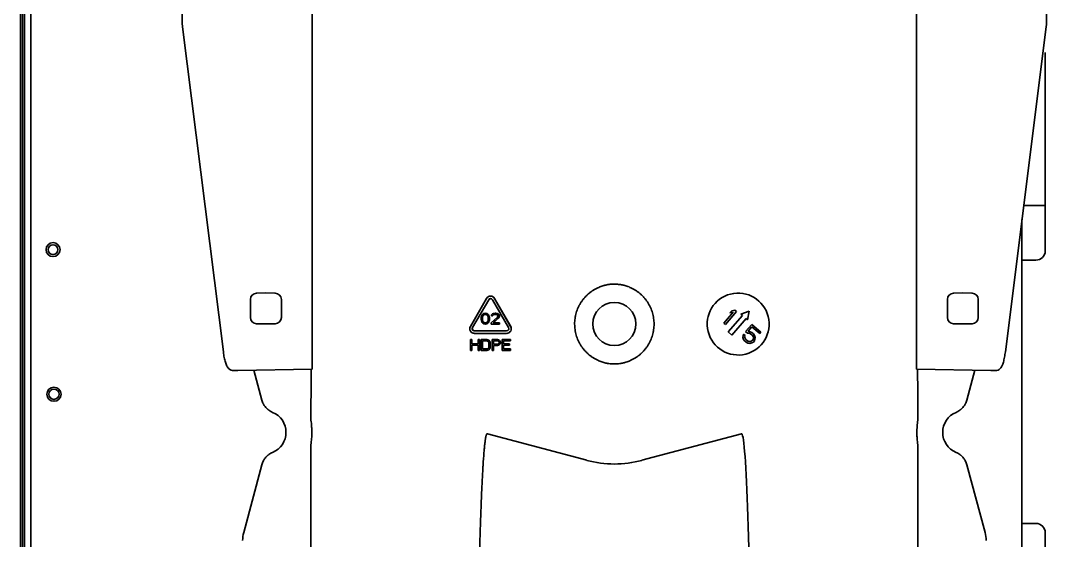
# Model space of a CAD drawing. Extents: x 6327 to 10269, y -393 to 3371.
# Drawn here: x 8426.8 to 8758, y 2805.8 to 2973.7 of the extents above; entities that cross this region are included whole.
import ezdxf

# ---------------------------------------------------------------- set-up
doc = ezdxf.new("R2010")
doc.units = 0
doc.header["$LTSCALE"] = 5
doc.layers.add('1', color=7, linetype='CONTINUOUS', true_color=0xffffff)

msp = doc.modelspace()

# ---------------------------------------------------------------- linework, layer by layer
at = {"layer": '1', "color": 7, "linetype": 'Continuous', "lineweight": 35}
for p, q in [((8426.77, 3233.93), (8426.77, 2584.53)), ((8428.07, 2599.33), (8428.07, 3234.73)), ((8427.46, 2587.53), (8427.46, 3230.93)), ((8430.07, 3188.71), (8430.07, 2694.74)), ((8520.97, 2896.44), (8520.97, 3162.06)), ((8715.97, 3156.06), (8715.97, 2896.44)), ((8478.97, 2972.85), (8478.97, 2981.17)), ((8757.97, 2981.17), (8757.97, 2972.85)), ((8479.04, 2971.69), (8492.25, 2866.72)), ((8744.7, 2866.72), (8757.9, 2971.69)), ((8757.57, 2963.33), (8757.57, 2899.33)), ((8757.57, 2914), (8750.65, 2914)), ((8750.07, 2734.33), (8750.07, 2909.45)), ((8520.97, 2893.51), (8520.97, 2896.44)), ((8715.97, 2893.51), (8715.97, 2896.44)), ((8754.57, 2896.33), (8750.07, 2896.33)), ((8520.97, 2891.25), (8520.97, 2893.51)), ((8715.97, 2893.51), (8715.97, 2891.25)), ((8520.97, 2888.32), (8520.97, 2891.25)), ((8520.97, 2873.24), (8520.97, 2888.32)), ((8715.97, 2888.32), (8715.97, 2891.25)), ((8715.97, 2888.32), (8715.97, 2873.24)), ((8502.94, 2885.67), (8505.97, 2885.73)), ((8505.97, 2885.73), (8509.01, 2885.67)), ((8656.01, 2885.4), (8656.01, 2885.4)), ((8727.94, 2885.67), (8730.97, 2885.73)), ((8730.97, 2885.73), (8734.01, 2885.67)), ((8500.97, 2877.78), (8500.97, 2883.67)), ((8510.97, 2883.67), (8510.97, 2877.78)), ((8577.21, 2883.95), (8572.02, 2874.95)), ((8577.91, 2883.55), (8572.71, 2874.55)), ((8572.71, 2874.55), (8577.9, 2883.55)), ((8577.91, 2883.55), (8577.9, 2883.55)), ((8578.88, 2884.65), (8578.87, 2884.66)), ((8579.12, 2883.55), (8584.31, 2874.55)), ((8579.81, 2883.95), (8579.81, 2883.95)), ((8585, 2874.95), (8579.81, 2883.95)), ((8579.81, 2883.95), (8585.01, 2874.95)), ((8725.97, 2883.67), (8725.97, 2877.78)), ((8735.97, 2883.67), (8735.97, 2877.78)), ((8575.58, 2878.16), (8575.51, 2877.78)), ((8575.66, 2878.38), (8575.58, 2878.16)), ((8575.8, 2878.68), (8575.66, 2878.38)), ((8576.02, 2878.9), (8575.8, 2878.68)), ((8575.87, 2877.71), (8575.95, 2878.16)), ((8575.95, 2878.16), (8575.88, 2877.71)), ((8576.24, 2878.6), (8575.95, 2878.16)), ((8575.95, 2878.16), (8576.24, 2878.6)), ((8575.95, 2878.16), (8575.95, 2878.16)), ((8576.38, 2879.13), (8576.02, 2878.9)), ((8576.46, 2878.75), (8576.24, 2878.6)), ((8576.24, 2878.6), (8576.46, 2878.75)), ((8576.24, 2878.6), (8576.24, 2878.6)), ((8576.82, 2879.2), (8576.38, 2879.13)), ((8576.83, 2878.83), (8576.46, 2878.75)), ((8576.46, 2878.75), (8576.82, 2878.83)), ((8576.46, 2878.75), (8576.46, 2878.75)), ((8577.26, 2879.13), (8576.82, 2879.2)), ((8576.83, 2878.83), (8576.82, 2878.83)), ((8576.82, 2878.83), (8577.19, 2878.75)), ((8577.19, 2878.75), (8576.83, 2878.83)), ((8577.19, 2878.75), (8577.41, 2878.6)), ((8577.26, 2879.12), (8577.26, 2879.13)), ((8577.62, 2878.9), (8577.26, 2879.13)), ((8577.26, 2879.12), (8577.63, 2878.9)), ((8577.41, 2878.6), (8577.7, 2878.16)), ((8577.63, 2878.9), (8577.62, 2878.9)), ((8577.84, 2878.68), (8577.62, 2878.9)), ((8577.63, 2878.9), (8577.85, 2878.68)), ((8577.7, 2878.16), (8577.77, 2877.71)), ((8577.85, 2878.68), (8577.84, 2878.68)), ((8577.99, 2878.38), (8577.84, 2878.68)), ((8577.85, 2878.68), (8577.99, 2878.38)), ((8577.99, 2878.38), (8578.07, 2878.16)), ((8577.99, 2878.38), (8577.99, 2878.38)), ((8578.06, 2878.16), (8577.99, 2878.38)), ((8578.07, 2878.16), (8578.06, 2878.16)), ((8578.13, 2877.79), (8578.06, 2878.16)), ((8578.07, 2878.16), (8578.14, 2877.78)), ((8578.86, 2878.68), (8578.79, 2878.38)), ((8578.8, 2878.38), (8578.79, 2878.38)), ((8578.79, 2878.38), (8579.16, 2878.38)), ((8579.16, 2878.38), (8578.8, 2878.38)), ((8579.16, 2878.98), (8578.86, 2878.68)), ((8579.45, 2879.13), (8579.16, 2878.98)), ((8579.31, 2878.6), (8579.16, 2878.38)), ((8579.16, 2878.38), (8579.3, 2878.6)), ((8579.16, 2878.38), (8579.16, 2878.38)), ((8579.3, 2878.6), (8579.52, 2878.75)), ((8579.31, 2878.6), (8579.3, 2878.6)), ((8579.53, 2878.75), (8579.31, 2878.6)), ((8579.96, 2879.2), (8579.45, 2879.13)), ((8579.52, 2878.75), (8579.88, 2878.83)), ((8579.53, 2878.75), (8579.52, 2878.75)), ((8579.89, 2878.83), (8579.53, 2878.75)), ((8579.89, 2878.83), (8579.88, 2878.83)), ((8579.88, 2878.83), (8580.18, 2878.83)), ((8580.18, 2878.83), (8579.89, 2878.83)), ((8580.25, 2879.2), (8579.96, 2879.2)), ((8580.54, 2878.75), (8580.18, 2878.83)), ((8580.18, 2878.83), (8580.18, 2878.83)), ((8580.18, 2878.83), (8580.54, 2878.75)), ((8580.69, 2879.13), (8580.25, 2879.2)), ((8580.54, 2878.75), (8580.76, 2878.61)), ((8580.69, 2879.13), (8580.98, 2878.98)), ((8580.69, 2879.13), (8580.69, 2879.13)), ((8580.98, 2878.98), (8580.69, 2879.13)), ((8580.76, 2878.61), (8580.9, 2878.38)), ((8580.9, 2878.23), (8580.76, 2877.93)), ((8580.9, 2878.38), (8580.9, 2878.23)), ((8580.98, 2878.98), (8581.27, 2878.68)), ((8580.98, 2878.98), (8580.98, 2878.98)), ((8581.27, 2878.68), (8580.98, 2878.98)), ((8581.27, 2878.68), (8581.35, 2878.38)), ((8581.27, 2878.68), (8581.27, 2878.68)), ((8581.34, 2878.38), (8581.27, 2878.68)), ((8581.35, 2878.23), (8581.27, 2877.93)), ((8581.27, 2877.93), (8581.34, 2878.23)), ((8581.35, 2878.38), (8581.34, 2878.38)), ((8581.34, 2878.23), (8581.34, 2878.38)), ((8581.35, 2878.23), (8581.34, 2878.23)), ((8581.35, 2878.38), (8581.35, 2878.23)), ((8653.83, 2876.01), (8656.8, 2879.49)), ((8656.8, 2879.49), (8653.84, 2876.02)), ((8654.36, 2875.57), (8657.93, 2879.75)), ((8659.8, 2878.49), (8655.25, 2873.16)), ((8655.25, 2873.16), (8659.79, 2878.49)), ((8655.74, 2879.31), (8656.35, 2880.02)), ((8656.35, 2880.02), (8655.74, 2879.31)), ((8656.8, 2879.49), (8655.74, 2879.31)), ((8655.74, 2879.31), (8655.74, 2879.31)), ((8657.41, 2880.2), (8656.35, 2880.02)), ((8656.35, 2880.02), (8656.35, 2880.02)), ((8656.8, 2879.49), (8656.8, 2879.49)), ((8656.8, 2879.49), (8656.8, 2879.49)), ((8657.93, 2879.75), (8657.41, 2880.2)), ((8659.29, 2878.92), (8662.01, 2879.88)), ((8659.29, 2878.92), (8659.29, 2878.92)), ((8659.79, 2878.49), (8659.29, 2878.92)), ((8659.29, 2878.92), (8659.8, 2878.49)), ((8659.79, 2878.49), (8659.8, 2878.49)), ((8661.48, 2877.05), (8662.01, 2879.89)), ((8662.01, 2879.88), (8662.01, 2879.89)), ((8662.01, 2879.88), (8662.01, 2879.89)), ((8505.97, 2875.73), (8502.94, 2875.78)), ((8509.01, 2875.78), (8505.97, 2875.73)), ((8575.51, 2877.78), (8575.51, 2877.12)), ((8575.51, 2877.12), (8575.58, 2876.74)), ((8575.58, 2876.74), (8575.66, 2876.52)), ((8575.66, 2876.52), (8575.8, 2876.22)), ((8575.8, 2876.22), (8576.02, 2876)), ((8575.87, 2877.71), (8575.88, 2877.71)), ((8575.87, 2877.19), (8575.87, 2877.71)), ((8575.88, 2877.19), (8575.87, 2877.19)), ((8575.95, 2876.74), (8575.87, 2877.19)), ((8575.88, 2877.71), (8575.88, 2877.19)), ((8575.88, 2877.19), (8575.95, 2876.74)), ((8575.95, 2876.74), (8576.24, 2876.29)), ((8575.95, 2876.74), (8575.95, 2876.74)), ((8576.24, 2876.3), (8575.95, 2876.74)), ((8576.02, 2876), (8576.38, 2875.77)), ((8576.24, 2876.29), (8576.24, 2876.3)), ((8576.46, 2876.15), (8576.24, 2876.3)), ((8576.24, 2876.29), (8576.46, 2876.15)), ((8576.39, 2875.77), (8576.38, 2875.77)), ((8576.38, 2875.77), (8576.82, 2875.7)), ((8576.83, 2875.7), (8576.39, 2875.77)), ((8576.82, 2876.07), (8576.46, 2876.15)), ((8577.19, 2876.15), (8576.82, 2876.07)), ((8576.82, 2875.7), (8577.26, 2875.77)), ((8576.83, 2875.7), (8576.82, 2875.7)), ((8577.26, 2875.77), (8576.83, 2875.7)), ((8577.41, 2876.3), (8577.19, 2876.15)), ((8577.63, 2876), (8577.26, 2875.77)), ((8577.26, 2875.77), (8577.62, 2876)), ((8577.26, 2875.77), (8577.26, 2875.77)), ((8577.7, 2876.74), (8577.41, 2876.3)), ((8577.62, 2876), (8577.84, 2876.22)), ((8577.63, 2876), (8577.62, 2876)), ((8577.85, 2876.22), (8577.63, 2876)), ((8577.77, 2877.19), (8577.7, 2876.74)), ((8577.77, 2877.71), (8577.77, 2877.19)), ((8577.84, 2876.22), (8577.99, 2876.52)), ((8577.85, 2876.22), (8577.84, 2876.22)), ((8577.99, 2876.52), (8577.85, 2876.22)), ((8578.07, 2876.74), (8577.99, 2876.52)), ((8577.99, 2876.52), (8578.06, 2876.74)), ((8577.99, 2876.52), (8577.99, 2876.52)), ((8578.06, 2876.74), (8578.13, 2877.12)), ((8578.07, 2876.74), (8578.06, 2876.74)), ((8578.14, 2877.11), (8578.07, 2876.74)), ((8578.14, 2877.78), (8578.13, 2877.79)), ((8578.13, 2877.12), (8578.13, 2877.79)), ((8578.14, 2877.11), (8578.13, 2877.12)), ((8578.14, 2877.78), (8578.14, 2877.11)), ((8580.76, 2877.93), (8578.72, 2876.07)), ((8578.72, 2876.07), (8578.72, 2875.7)), ((8581.35, 2875.7), (8578.72, 2875.7)), ((8578.72, 2875.7), (8578.72, 2875.7)), ((8578.72, 2875.7), (8581.34, 2875.7)), ((8579.3, 2876.07), (8581.12, 2877.71)), ((8581.34, 2876.07), (8579.3, 2876.07)), ((8581.13, 2877.71), (8579.31, 2876.07)), ((8581.12, 2877.71), (8581.27, 2877.93)), ((8581.13, 2877.71), (8581.12, 2877.71)), ((8581.27, 2877.93), (8581.13, 2877.71)), ((8581.27, 2877.93), (8581.27, 2877.93)), ((8581.35, 2876.07), (8581.34, 2876.07)), ((8581.34, 2875.7), (8581.34, 2876.07)), ((8581.35, 2875.7), (8581.34, 2875.7)), ((8581.35, 2876.07), (8581.35, 2875.7)), ((8585.01, 2874.95), (8585, 2874.95)), ((8653.83, 2876.01), (8653.84, 2876.02)), ((8654.36, 2875.57), (8653.83, 2876.01)), ((8653.84, 2876.02), (8654.36, 2875.57)), ((8654.36, 2875.57), (8654.36, 2875.57)), ((8656.43, 2872.16), (8660.98, 2877.48)), ((8660.83, 2873.27), (8662.81, 2875.59)), ((8662.81, 2875.59), (8660.83, 2873.27)), ((8661.48, 2877.05), (8660.97, 2877.48)), ((8660.98, 2877.48), (8661.48, 2877.05)), ((8661.48, 2877.05), (8661.48, 2877.05)), ((8662.81, 2875.59), (8662.81, 2875.59)), ((8665.77, 2873.06), (8662.81, 2875.59)), ((8730.97, 2875.73), (8727.94, 2875.78)), ((8734.01, 2875.78), (8730.97, 2875.73)), ((8520.97, 2870.29), (8520.97, 2873.24)), ((8572.71, 2874.55), (8572.71, 2874.55)), ((8572.95, 2872.75), (8572.96, 2872.74)), ((8583.7, 2873.5), (8573.31, 2873.5)), ((8573.32, 2872.7), (8573.31, 2872.7)), ((8573.31, 2872.7), (8583.7, 2872.7)), ((8583.71, 2872.7), (8573.32, 2872.7)), ((8583.71, 2872.7), (8583.7, 2872.7)), ((8656.43, 2872.16), (8655.25, 2873.16)), ((8655.25, 2873.16), (8656.43, 2872.16)), ((8655.25, 2873.16), (8655.25, 2873.16)), ((8656.43, 2872.16), (8656.43, 2872.16)), ((8659.98, 2871.39), (8660.02, 2871.97)), ((8660.02, 2871.97), (8659.98, 2871.39)), ((8660.02, 2871.97), (8660.15, 2872.47)), ((8660.15, 2872.47), (8660.02, 2871.97)), ((8660.02, 2871.97), (8660.02, 2871.97)), ((8660.15, 2872.47), (8660.15, 2872.47)), ((8660.67, 2872.03), (8660.15, 2872.47)), ((8660.54, 2871.52), (8660.67, 2872.03)), ((8660.65, 2871.12), (8660.54, 2871.52)), ((8660.83, 2873.27), (8660.83, 2873.27)), ((8661.44, 2872.75), (8660.83, 2873.27)), ((8660.83, 2873.27), (8661.44, 2872.75)), ((8661.44, 2872.75), (8661.44, 2872.75)), ((8662.02, 2872.72), (8661.44, 2872.75)), ((8661.44, 2872.75), (8662.02, 2872.72)), ((8661.65, 2873.35), (8662.87, 2874.77)), ((8662.31, 2873.24), (8661.65, 2873.35)), ((8662.02, 2872.72), (8662.02, 2872.72)), ((8662.44, 2872.51), (8662.02, 2872.72)), ((8662.02, 2872.72), (8662.45, 2872.51)), ((8662.83, 2872.96), (8662.31, 2873.24)), ((8662.44, 2872.51), (8662.45, 2872.51)), ((8662.97, 2872.07), (8662.44, 2872.51)), ((8662.45, 2872.51), (8662.97, 2872.07)), ((8663.35, 2872.51), (8662.83, 2872.96)), ((8665.39, 2872.61), (8662.86, 2874.77)), ((8662.87, 2874.77), (8665.39, 2872.61)), ((8662.97, 2872.07), (8662.97, 2872.07)), ((8663.24, 2871.68), (8662.97, 2872.07)), ((8662.97, 2872.07), (8663.24, 2871.68)), ((8663.24, 2871.68), (8663.24, 2871.68)), ((8663.35, 2871.28), (8663.24, 2871.68)), ((8663.24, 2871.68), (8663.35, 2871.28)), ((8663.71, 2872.05), (8663.35, 2872.51)), ((8663.92, 2871.41), (8663.71, 2872.05)), ((8665.39, 2872.61), (8665.77, 2873.06)), ((8665.39, 2872.61), (8665.39, 2872.61)), ((8715.97, 2870.29), (8715.97, 2873.24)), ((8520.97, 2868.52), (8520.97, 2870.29)), ((8520.97, 2865.56), (8520.97, 2868.52)), ((8572.45, 2870.7), (8572.01, 2870.7)), ((8572.01, 2870.7), (8572.01, 2867.2)), ((8572.45, 2870.7), (8572.45, 2870.7)), ((8572.45, 2869.29), (8572.45, 2870.7)), ((8572.45, 2870.7), (8572.45, 2869.29)), ((8574.49, 2869.29), (8572.45, 2869.29)), ((8572.45, 2868.84), (8572.45, 2868.84)), ((8572.45, 2868.84), (8574.49, 2868.84)), ((8572.45, 2867.2), (8572.45, 2868.84)), ((8574.49, 2868.84), (8572.45, 2868.84)), ((8572.45, 2868.84), (8572.45, 2867.2)), ((8574.93, 2870.7), (8574.49, 2870.7)), ((8574.49, 2870.7), (8574.49, 2869.29)), ((8574.49, 2868.84), (8574.49, 2867.2)), ((8574.93, 2870.7), (8574.93, 2870.7)), ((8574.93, 2867.2), (8574.93, 2870.7)), ((8574.93, 2870.7), (8574.93, 2867.2)), ((8575.51, 2870.7), (8575.51, 2867.2)), ((8577.26, 2870.7), (8575.51, 2870.7)), ((8575.95, 2870.25), (8575.95, 2867.65)), ((8577.26, 2870.25), (8575.95, 2870.25)), ((8575.95, 2870.25), (8575.95, 2870.25)), ((8575.95, 2867.65), (8575.95, 2870.25)), ((8575.95, 2870.25), (8577.26, 2870.25)), ((8577.62, 2870.63), (8577.26, 2870.7)), ((8577.26, 2870.25), (8577.55, 2870.18)), ((8577.55, 2870.18), (8577.77, 2870.03)), ((8577.63, 2870.62), (8577.62, 2870.63)), ((8577.91, 2870.48), (8577.62, 2870.63)), ((8577.63, 2870.62), (8577.92, 2870.48)), ((8577.77, 2870.03), (8577.91, 2869.81)), ((8577.92, 2870.48), (8577.91, 2870.48)), ((8578.2, 2870.18), (8577.91, 2870.48)), ((8577.91, 2869.81), (8577.99, 2869.51)), ((8577.99, 2868.39), (8577.91, 2868.09)), ((8577.92, 2870.48), (8578.21, 2870.18)), ((8577.99, 2869.51), (8577.99, 2868.39)), ((8578.21, 2870.18), (8578.2, 2870.18)), ((8578.35, 2869.88), (8578.2, 2870.18)), ((8578.21, 2870.18), (8578.36, 2869.88)), ((8578.36, 2869.88), (8578.35, 2869.88)), ((8578.42, 2869.51), (8578.35, 2869.88)), ((8578.35, 2868.02), (8578.42, 2868.39)), ((8578.36, 2869.88), (8578.43, 2869.51)), ((8578.43, 2868.39), (8578.36, 2868.02)), ((8578.43, 2869.51), (8578.42, 2869.51)), ((8578.42, 2868.39), (8578.42, 2869.51)), ((8578.43, 2868.39), (8578.42, 2868.39)), ((8578.43, 2869.51), (8578.43, 2868.39)), ((8580.75, 2870.7), (8579.01, 2870.7)), ((8579.01, 2870.7), (8579.01, 2867.2)), ((8579.45, 2870.33), (8579.44, 2870.33)), ((8579.44, 2869.21), (8579.44, 2870.33)), ((8579.44, 2870.33), (8580.83, 2870.33)), ((8580.83, 2869.21), (8579.44, 2869.21)), ((8579.45, 2868.76), (8579.44, 2868.76)), ((8579.44, 2867.2), (8579.44, 2868.76)), ((8579.44, 2868.76), (8580.75, 2868.76)), ((8579.45, 2870.33), (8579.45, 2869.21)), ((8580.83, 2870.33), (8579.45, 2870.33)), ((8580.76, 2868.76), (8579.45, 2868.76)), ((8579.45, 2868.76), (8579.45, 2867.2)), ((8581.12, 2870.63), (8580.75, 2870.7)), ((8580.75, 2868.76), (8581.12, 2868.84)), ((8580.76, 2868.76), (8580.75, 2868.76)), ((8581.12, 2868.84), (8580.76, 2868.76)), ((8580.83, 2870.33), (8581.05, 2870.25)), ((8581.05, 2869.29), (8580.83, 2869.21)), ((8581.05, 2870.25), (8581.19, 2870.11)), ((8581.19, 2869.43), (8581.05, 2869.29)), ((8581.12, 2870.63), (8581.12, 2870.63)), ((8581.41, 2870.4), (8581.12, 2870.63)), ((8581.12, 2870.63), (8581.42, 2870.4)), ((8581.12, 2868.84), (8581.41, 2869.06)), ((8581.42, 2869.06), (8581.12, 2868.84)), ((8581.12, 2868.84), (8581.12, 2868.84)), ((8581.19, 2870.11), (8581.27, 2869.88)), ((8581.27, 2869.66), (8581.19, 2869.43)), ((8581.27, 2869.88), (8581.27, 2869.66)), ((8581.42, 2870.4), (8581.41, 2870.4)), ((8581.63, 2870.11), (8581.41, 2870.4)), ((8581.41, 2869.06), (8581.63, 2869.36)), ((8581.42, 2869.06), (8581.41, 2869.06)), ((8581.42, 2870.4), (8581.63, 2870.1)), ((8581.63, 2869.36), (8581.42, 2869.06)), ((8581.63, 2870.1), (8581.63, 2870.11)), ((8581.7, 2869.88), (8581.63, 2870.11)), ((8581.63, 2870.1), (8581.71, 2869.88)), ((8581.63, 2869.36), (8581.7, 2869.58)), ((8581.71, 2869.58), (8581.63, 2869.36)), ((8581.63, 2869.36), (8581.63, 2869.36)), ((8581.7, 2869.58), (8581.7, 2869.88)), ((8581.7, 2869.88), (8581.71, 2869.88)), ((8581.71, 2869.58), (8581.7, 2869.58)), ((8581.71, 2869.88), (8581.71, 2869.58)), ((8584.91, 2870.7), (8582.29, 2870.7)), ((8582.29, 2870.7), (8582.29, 2867.2)), ((8582.73, 2870.25), (8582.72, 2870.25)), ((8582.72, 2869.29), (8582.72, 2870.25)), ((8582.72, 2870.25), (8584.91, 2870.25)), ((8584.62, 2869.29), (8582.72, 2869.29)), ((8582.73, 2868.84), (8582.72, 2868.84)), ((8582.72, 2867.65), (8582.72, 2868.84)), ((8582.72, 2868.84), (8584.62, 2868.84)), ((8584.91, 2870.25), (8582.73, 2870.25)), ((8582.73, 2870.25), (8582.73, 2869.29)), ((8584.62, 2868.84), (8582.73, 2868.84)), ((8582.73, 2868.84), (8582.73, 2867.65)), ((8584.62, 2869.28), (8584.62, 2869.29)), ((8584.62, 2868.84), (8584.62, 2869.29)), ((8584.62, 2869.28), (8584.62, 2868.84)), ((8584.62, 2868.84), (8584.62, 2868.84)), ((8584.91, 2870.7), (8584.91, 2870.7)), ((8584.91, 2870.25), (8584.91, 2870.7)), ((8584.91, 2870.7), (8584.91, 2870.25)), ((8584.91, 2870.25), (8584.91, 2870.25)), ((8660.18, 2870.75), (8659.98, 2871.39)), ((8659.98, 2871.39), (8660.19, 2870.75)), ((8659.98, 2871.39), (8659.98, 2871.39)), ((8660.54, 2870.29), (8660.18, 2870.75)), ((8660.18, 2870.75), (8660.19, 2870.75)), ((8660.19, 2870.75), (8660.55, 2870.29)), ((8661.07, 2869.84), (8660.54, 2870.29)), ((8660.54, 2870.29), (8660.55, 2870.29)), ((8660.55, 2870.29), (8661.07, 2869.84)), ((8660.93, 2870.73), (8660.65, 2871.12)), ((8661.45, 2870.29), (8660.93, 2870.73)), ((8661.58, 2869.56), (8661.07, 2869.84)), ((8661.07, 2869.84), (8661.07, 2869.84)), ((8661.07, 2869.84), (8661.58, 2869.56)), ((8661.87, 2870.08), (8661.45, 2870.29)), ((8661.58, 2869.56), (8661.58, 2869.56)), ((8662.24, 2869.45), (8661.58, 2869.56)), ((8661.58, 2869.56), (8662.25, 2869.45)), ((8662.29, 2870.03), (8661.87, 2870.08)), ((8662.81, 2869.59), (8662.24, 2869.45)), ((8662.24, 2869.45), (8662.25, 2869.45)), ((8662.69, 2870.15), (8662.29, 2870.03)), ((8662.29, 2870.03), (8662.29, 2870.03)), ((8662.69, 2870.15), (8663, 2870.34)), ((8663, 2870.34), (8662.69, 2870.15)), ((8662.69, 2870.15), (8662.69, 2870.15)), ((8662.81, 2869.59), (8663.36, 2869.88)), ((8662.81, 2869.59), (8662.81, 2869.59)), ((8662.81, 2869.59), (8662.81, 2869.59)), ((8663, 2870.34), (8663.15, 2870.52)), ((8663.16, 2870.52), (8663, 2870.34)), ((8663, 2870.34), (8663, 2870.34)), ((8663.15, 2870.52), (8663.29, 2870.86)), ((8663.15, 2870.52), (8663.16, 2870.52)), ((8663.3, 2870.86), (8663.16, 2870.52)), ((8663.29, 2870.86), (8663.35, 2871.28)), ((8663.29, 2870.86), (8663.3, 2870.86)), ((8663.35, 2871.28), (8663.3, 2870.86)), ((8663.35, 2871.28), (8663.35, 2871.28)), ((8663.36, 2869.88), (8663.67, 2870.24)), ((8663.67, 2870.24), (8663.87, 2870.83)), ((8663.87, 2870.83), (8663.92, 2871.41)), ((8715.97, 2870.29), (8715.97, 2868.52)), ((8715.97, 2865.56), (8715.97, 2868.52)), ((8520.97, 2862.61), (8520.97, 2865.56)), ((8572.02, 2867.2), (8572.01, 2867.2)), ((8572.01, 2867.2), (8572.45, 2867.2)), ((8572.45, 2867.2), (8572.02, 2867.2)), ((8572.45, 2867.2), (8572.45, 2867.2)), ((8574.49, 2867.2), (8574.93, 2867.2)), ((8574.49, 2867.2), (8574.49, 2867.2)), ((8574.93, 2867.2), (8574.49, 2867.2)), ((8574.93, 2867.2), (8574.93, 2867.2)), ((8575.51, 2867.2), (8575.51, 2867.2)), ((8575.51, 2867.2), (8577.26, 2867.2)), ((8577.26, 2867.2), (8575.51, 2867.2)), ((8577.26, 2867.65), (8575.95, 2867.65)), ((8577.55, 2867.72), (8577.26, 2867.65)), ((8577.26, 2867.2), (8577.62, 2867.28)), ((8577.63, 2867.27), (8577.26, 2867.2)), ((8577.26, 2867.2), (8577.26, 2867.2)), ((8577.77, 2867.87), (8577.55, 2867.72)), ((8577.62, 2867.28), (8577.91, 2867.42)), ((8577.63, 2867.27), (8577.62, 2867.28)), ((8577.92, 2867.42), (8577.63, 2867.27)), ((8577.91, 2868.09), (8577.77, 2867.87)), ((8577.91, 2867.42), (8578.2, 2867.72)), ((8577.92, 2867.42), (8577.91, 2867.42)), ((8578.21, 2867.72), (8577.92, 2867.42)), ((8578.2, 2867.72), (8578.35, 2868.02)), ((8578.21, 2867.72), (8578.2, 2867.72)), ((8578.36, 2868.02), (8578.21, 2867.72)), ((8578.36, 2868.02), (8578.35, 2868.02)), ((8579.01, 2867.2), (8579.01, 2867.2)), ((8579.01, 2867.2), (8579.44, 2867.2)), ((8579.45, 2867.2), (8579.01, 2867.2)), ((8579.45, 2867.2), (8579.44, 2867.2)), ((8582.29, 2867.2), (8584.91, 2867.2)), ((8582.29, 2867.2), (8582.29, 2867.2)), ((8584.91, 2867.2), (8582.29, 2867.2)), ((8584.91, 2867.65), (8582.72, 2867.65)), ((8584.91, 2867.2), (8584.91, 2867.65)), ((8584.91, 2867.65), (8584.91, 2867.65)), ((8584.91, 2867.65), (8584.91, 2867.2)), ((8584.91, 2867.2), (8584.91, 2867.2)), ((8660.86, 2866), (8660.86, 2866)), ((8715.97, 2865.56), (8715.97, 2862.61)), ((8520.97, 2862.61), (8520.97, 2861.11)), ((8715.97, 2861.11), (8715.97, 2862.61)), ((8496, 2860.67), (8495.46, 2860.66)), ((8496.96, 2860.69), (8496, 2860.67)), ((8520.97, 2861.11), (8496.96, 2860.69)), ((8504.67, 2851.17), (8502.1, 2860.78)), ((8739.98, 2860.69), (8715.97, 2861.11)), ((8734.85, 2860.78), (8732.27, 2851.17)), ((8740.95, 2860.67), (8739.98, 2860.69)), ((8741.48, 2860.66), (8740.95, 2860.67)), ((8609.61, 2831.7), (8577.47, 2840.25)), ((8659.47, 2840.25), (8627.34, 2831.7)), ((8498.81, 2808.41), (8504.67, 2830.28)), ((8732.27, 2830.28), (8738.13, 2808.41)), ((8750.07, 2811.33), (8754.57, 2811.33)), ((8757.57, 2808.33), (8757.57, 2744.33))]:
    msp.add_line(p, q, dxfattribs=at)
for centre, radius in [((8437.27, 2899.73), 2.25), ((8437.27, 2899.73), 1.6), ((8618.47, 2875.73), 6.97), ((8437.57, 2853.03), 2.28), ((8437.57, 2853.03), 1.65)]:
    msp.add_circle(centre, radius, dxfattribs=at)
for centre, radius, start, end in [((8754.57, 2899.33), 3, 270, 0), ((8502.97, 2883.67), 2, 91, 180), ((8508.97, 2883.67), 2, 0, 89), ((8727.97, 2883.67), 2, 91, 180), ((8733.97, 2883.67), 2, 0, 89), ((8502.97, 2877.78), 2, 180, 269), ((8508.97, 2877.78), 2, 271, 0), ((8727.97, 2877.78), 2, 180, 269), ((8733.97, 2877.78), 2, 271, 0), ((8505.47, 2840.73), 7, 292.5978, 67.4022), ((8731.47, 2840.73), 7, 112.5978, 247.4022), ((8754.57, 2808.33), 3, 0, 90), ((8508.47, 2805.82), 10, 165.0001, 179.9999)]:
    msp.add_arc(centre, radius, start, end, dxfattribs=at)
for centre, major_axis, ratio, start_param, end_param in [((8658.43, 2875.7), (2.43, -9.7), 0.999838, 3.141683, 6.283177), ((8578.51, 2883.2), (-0.36, -1.46), 0.999838, 2.339425, 4.43382), ((8578.51, 2883.2), (0.17, 0.679), 0.999838, 5.481018, 7.575413), ((8578.51, 2883.2), (-0.17, -0.679), 0.999838, 3.141609, 4.43382), ((8578.51, 2883.2), (0.36, 1.46), 0.999838, 5.481018, 6.283203), ((8573.31, 2874.2), (-0.36, -1.46), 0.999838, 4.43382, 6.528215), ((8583.7, 2874.2), (-0.36, -1.46), 0.999838, 0.24503, 2.339425), ((8583.71, 2874.2), (0.36, 1.46), 0.999838, 3.386623, 5.481018), ((8573.31, 2874.2), (0.17, 0.679), 0.999838, 1.292228, 3.386623), ((8573.32, 2874.2), (-0.17, -0.679), 0.999838, 4.43382, 6.283177), ((8573.32, 2874.2), (0.36, 1.46), 0.999838, 3.141577, 3.386623), ((8583.7, 2874.2), (0.17, 0.679), 0.999838, 3.386623, 5.481018), ((8659.47, 2657.34), (-0.07, -182.94), 0.021861, 2.096015, 3.159067), ((8618.47, 2864.25), (33.82, 0), 0.997564, 4.447131, 4.977647), ((8728.47, 2805.82), (-9.92, -1.31), 0.999845, 3.010713, 3.272472)]:
    msp.add_ellipse(centre, major_axis=major_axis, ratio=ratio, start_param=start_param, end_param=end_param, dxfattribs=at)
msp.add_ellipse((8658.44, 2875.7), major_axis=(-2.43, 9.7), ratio=0.999838, dxfattribs=at)
for points, degree in [([(8478.97, 2972.86), (8479.05, 2971.64)], 1), ([(8757.9, 2971.64), (8757.97, 2972.86)], 1), ([(8520.53, 2844.65), (8520.55, 2852.96), (8520.56, 2861.11)], 2), ([(8716.38, 2861.11), (8716.4, 2852.96), (8716.42, 2844.65)], 2), ([(8520.35, 2704.25), (8520.52, 2836.74)], 1), ([(8716.43, 2836.74), (8716.59, 2704.25)], 1)]:
    msp.add_open_spline(points, degree=degree, dxfattribs=at)
for points, knots in [([(8623.84, 2887.41), (8623.42, 2887.6), (8622.56, 2887.95), (8621.67, 2888.2), (8621.16, 2888.31), (8621.11, 2888.32), (8620.99, 2888.34), (8620.82, 2888.38), (8620.65, 2888.41), (8620.31, 2888.46), (8620.08, 2888.5), (8619.4, 2888.57), (8618.94, 2888.6), (8618.01, 2888.6), (8617.09, 2888.55), (8616.18, 2888.4), (8615.67, 2888.28), (8615.61, 2888.27), (8615.5, 2888.24), (8615.33, 2888.2), (8614.94, 2888.1), (8614.61, 2888), (8613.96, 2887.77), (8613.53, 2887.6), (8613.11, 2887.41)], [0, 0, 0, 0, 0.125, 0.25, 0.25, 0.265625, 0.265625, 0.28125, 0.3125, 0.3125, 0.375, 0.375, 0.5, 0.5, 0.625, 0.75, 0.75, 0.765625, 0.765625, 0.78125, 0.8125, 0.875, 0.875, 1, 1, 1, 1]), ([(8613.11, 2887.41), (8612.83, 2887.28), (8612.56, 2887.14), (8612.03, 2886.84), (8611.5, 2886.53), (8610.76, 2886), (8610.28, 2885.61), (8610, 2885.36), (8609.94, 2885.31), (8609.83, 2885.21), (8609.77, 2885.16), (8609.6, 2885), (8609.49, 2884.89), (8609.17, 2884.56), (8608.76, 2884.11), (8608.19, 2883.4), (8607.67, 2882.65), (8607.36, 2882.13), (8607.18, 2881.79), (8607.14, 2881.72), (8607.07, 2881.58), (8606.97, 2881.38), (8606.87, 2881.17), (8606.68, 2880.75), (8606.45, 2880.19), (8606.16, 2879.32), (8606.01, 2878.73), (8605.91, 2878.29), (8605.87, 2878.06), (8605.83, 2877.84), (8605.81, 2877.68), (8605.8, 2877.61), (8605.74, 2877.23), (8605.71, 2876.92), (8605.66, 2876.31), (8605.64, 2875.71), (8605.68, 2874.8), (8605.74, 2874.19), (8605.8, 2873.74), (8605.83, 2873.59), (8605.87, 2873.36), (8605.88, 2873.28), (8605.91, 2873.13), (8605.99, 2872.76), (8606.08, 2872.39), (8606.25, 2871.8), (8606.44, 2871.22), (8606.79, 2870.38), (8607.06, 2869.83), (8607.24, 2869.5), (8607.28, 2869.43), (8607.35, 2869.3), (8607.39, 2869.23), (8607.51, 2869.03), (8607.59, 2868.9), (8607.84, 2868.51), (8608.18, 2868.01), (8608.75, 2867.3), (8609.37, 2866.63), (8609.81, 2866.21), (8610.1, 2865.95), (8610.16, 2865.9), (8610.27, 2865.8), (8610.45, 2865.66), (8610.63, 2865.51), (8611, 2865.24), (8611.5, 2864.88), (8612.28, 2864.41), (8612.82, 2864.13), (8613.1, 2864)], [0, 0, 0, 0, 0.03125, 0.03125, 0.0625, 0.09375, 0.125, 0.125, 0.132813, 0.132813, 0.140625, 0.140625, 0.15625, 0.15625, 0.1875, 0.21875, 0.25, 0.28125, 0.28125, 0.289063, 0.289063, 0.296875, 0.3125, 0.3125, 0.34375, 0.375, 0.40625, 0.40625, 0.421875, 0.429688, 0.429688, 0.4375, 0.4375, 0.46875, 0.46875, 0.5, 0.53125, 0.5625, 0.5625, 0.578125, 0.578125, 0.585938, 0.585938, 0.59375, 0.625, 0.625, 0.65625, 0.6875, 0.71875, 0.71875, 0.726563, 0.726563, 0.734375, 0.734375, 0.75, 0.75, 0.78125, 0.8125, 0.84375, 0.875, 0.875, 0.882813, 0.882813, 0.890625, 0.90625, 0.90625, 0.9375, 0.96875, 1, 1, 1, 1]), ([(8623.84, 2864), (8624.12, 2864.13), (8624.39, 2864.27), (8624.93, 2864.57), (8625.45, 2864.88), (8626.19, 2865.41), (8626.67, 2865.79), (8626.95, 2866.05), (8627.01, 2866.1), (8627.13, 2866.2), (8627.18, 2866.25), (8627.35, 2866.41), (8627.46, 2866.52), (8627.78, 2866.85), (8628.19, 2867.29), (8628.76, 2868.01), (8629.28, 2868.76), (8629.59, 2869.28), (8629.77, 2869.62), (8629.81, 2869.69), (8629.88, 2869.83), (8629.98, 2870.03), (8630.08, 2870.24), (8630.27, 2870.66), (8630.5, 2871.22), (8630.79, 2872.08), (8630.94, 2872.67), (8631.03, 2873.12), (8631.08, 2873.35), (8631.12, 2873.57), (8631.14, 2873.73), (8631.15, 2873.8), (8631.21, 2874.18), (8631.24, 2874.49), (8631.28, 2875.09), (8631.3, 2875.7), (8631.27, 2876.61), (8631.21, 2877.22), (8631.14, 2877.67), (8631.12, 2877.82), (8631.08, 2878.05), (8631.06, 2878.13), (8631.03, 2878.28), (8630.95, 2878.65), (8630.86, 2879.02), (8630.69, 2879.61), (8630.5, 2880.19), (8630.15, 2881.03), (8629.88, 2881.58), (8629.66, 2881.98), (8629.59, 2882.11), (8629.43, 2882.38), (8629.35, 2882.51), (8629.11, 2882.9), (8628.76, 2883.4), (8628.19, 2884.11), (8627.58, 2884.78), (8627.13, 2885.2), (8626.79, 2885.51), (8626.67, 2885.61), (8626.43, 2885.8), (8626.31, 2885.89), (8625.94, 2886.17), (8625.44, 2886.52), (8624.66, 2887), (8624.11, 2887.28), (8623.84, 2887.41)], [0, 0, 0, 0, 0.03125, 0.03125, 0.0625, 0.09375, 0.125, 0.125, 0.132812, 0.132812, 0.140625, 0.140625, 0.15625, 0.15625, 0.1875, 0.21875, 0.25, 0.28125, 0.28125, 0.289062, 0.289062, 0.296875, 0.3125, 0.3125, 0.34375, 0.375, 0.40625, 0.40625, 0.421875, 0.429687, 0.429687, 0.4375, 0.4375, 0.46875, 0.46875, 0.5, 0.53125, 0.5625, 0.5625, 0.578125, 0.578125, 0.585937, 0.585937, 0.59375, 0.625, 0.625, 0.65625, 0.6875, 0.71875, 0.71875, 0.734375, 0.734375, 0.75, 0.75, 0.78125, 0.8125, 0.84375, 0.875, 0.875, 0.890625, 0.890625, 0.90625, 0.90625, 0.9375, 0.96875, 1, 1, 1, 1]), ([(8492.25, 2866.72), (8492.29, 2866.4), (8492.42, 2865.46), (8492.69, 2864.07), (8493.11, 2862.67), (8493.58, 2861.7), (8494.27, 2860.97), (8494.97, 2860.69), (8495.36, 2860.66), (8495.46, 2860.66)], [0, 0, 0, 0, 0.10018, 0.295503, 0.496793, 0.714677, 0.849634, 0.961722, 1, 1, 1, 1]), ([(8741.48, 2860.66), (8741.8, 2860.68), (8742.36, 2860.79), (8743.01, 2861.29), (8743.47, 2861.92), (8743.88, 2862.81), (8744.27, 2864.11), (8744.53, 2865.5), (8744.66, 2866.44), (8744.7, 2866.72)], [0, 0, 0, 0, 0.112809, 0.221177, 0.342381, 0.507281, 0.705354, 0.912323, 1, 1, 1, 1]), ([(8613.1, 2864), (8613.52, 2863.8), (8614.38, 2863.46), (8615.27, 2863.21), (8615.78, 2863.1), (8615.84, 2863.08), (8615.95, 2863.06), (8616.12, 2863.03), (8616.29, 2863), (8616.63, 2862.94), (8616.86, 2862.91), (8617.55, 2862.83), (8618.01, 2862.81), (8618.94, 2862.81), (8619.86, 2862.86), (8620.77, 2863.01), (8621.28, 2863.12), (8621.34, 2863.13), (8621.45, 2863.16), (8621.62, 2863.2), (8622.01, 2863.31), (8622.34, 2863.41), (8622.99, 2863.63), (8623.42, 2863.8), (8623.84, 2864)], [0, 0, 0, 0, 0.125, 0.25, 0.25, 0.265625, 0.265625, 0.28125, 0.3125, 0.3125, 0.375, 0.375, 0.5, 0.5, 0.625, 0.75, 0.75, 0.765625, 0.765625, 0.78125, 0.8125, 0.875, 0.875, 1, 1, 1, 1]), ([(8508.16, 2847.19), (8507.95, 2847.28), (8507.74, 2847.38), (8507.35, 2847.6), (8507.15, 2847.72), (8506.88, 2847.92), (8506.79, 2847.99), (8506.65, 2848.1), (8506.61, 2848.13), (8506.52, 2848.21), (8506.48, 2848.25), (8506.27, 2848.44), (8506.11, 2848.6), (8505.81, 2848.95), (8505.67, 2849.12), (8505.47, 2849.41), (8505.41, 2849.5), (8505.32, 2849.65), (8505.29, 2849.7), (8505.23, 2849.8), (8505.21, 2849.85), (8505.07, 2850.1), (8504.88, 2850.52), (8504.73, 2850.95), (8504.67, 2851.17)], [0, 0, 0, 0, 0.125, 0.125, 0.25, 0.25, 0.3125, 0.3125, 0.34375, 0.34375, 0.375, 0.375, 0.5, 0.5, 0.625, 0.625, 0.6875, 0.6875, 0.71875, 0.71875, 0.75, 0.75, 0.875, 1, 1, 1, 1]), ([(8728.78, 2847.19), (8729, 2847.28), (8729.2, 2847.38), (8729.6, 2847.6), (8729.79, 2847.72), (8730.07, 2847.92), (8730.16, 2847.99), (8730.29, 2848.1), (8730.34, 2848.13), (8730.42, 2848.21), (8730.47, 2848.25), (8730.68, 2848.44), (8730.84, 2848.6), (8731.14, 2848.95), (8731.28, 2849.12), (8731.47, 2849.41), (8731.54, 2849.5), (8731.63, 2849.65), (8731.66, 2849.7), (8731.71, 2849.8), (8731.74, 2849.85), (8731.88, 2850.1), (8732.07, 2850.52), (8732.21, 2850.95), (8732.27, 2851.17)], [0, 0, 0, 0, 0.125, 0.125, 0.25, 0.25, 0.3125, 0.3125, 0.34375, 0.34375, 0.375, 0.375, 0.5, 0.5, 0.625, 0.625, 0.6875, 0.6875, 0.71875, 0.71875, 0.75, 0.75, 0.875, 1, 1, 1, 1]), ([(8520.53, 2844.65), (8520.58, 2844.32), (8520.66, 2843.67), (8520.72, 2843.01), (8520.75, 2842.52), (8520.76, 2842.35), (8520.78, 2842.02), (8520.79, 2841.85), (8520.8, 2841.36), (8520.81, 2841.03), (8520.81, 2840.03), (8520.78, 2839.37), (8520.71, 2838.39), (8520.68, 2838.06), (8520.61, 2837.4), (8520.56, 2837.07), (8520.52, 2836.74)], [0, 0, 0, 0, 0.125, 0.25, 0.25, 0.3125, 0.3125, 0.375, 0.375, 0.5, 0.5, 0.75, 0.75, 0.875, 0.875, 1, 1, 1, 1]), ([(8716.43, 2836.74), (8716.38, 2837.07), (8716.3, 2837.73), (8716.24, 2838.39), (8716.2, 2838.88), (8716.19, 2839.05), (8716.17, 2839.38), (8716.16, 2839.54), (8716.15, 2840.04), (8716.14, 2840.37), (8716.14, 2841.36), (8716.16, 2842.02), (8716.23, 2843.01), (8716.26, 2843.34), (8716.33, 2844), (8716.37, 2844.32), (8716.42, 2844.65)], [0, 0, 0, 0, 0.125, 0.25, 0.25, 0.3125, 0.3125, 0.375, 0.375, 0.5, 0.5, 0.75, 0.75, 0.875, 0.875, 1, 1, 1, 1]), ([(8577.47, 2840.25), (8577.44, 2840.27), (8577.39, 2840.29), (8577.31, 2840.24), (8577.23, 2840.12), (8577.16, 2839.96), (8577.1, 2839.75), (8577.03, 2839.48), (8576.96, 2839.18), (8576.9, 2838.84), (8576.84, 2838.47), (8576.78, 2838.07), (8576.72, 2837.62), (8576.67, 2837.13), (8576.61, 2836.6), (8576.54, 2836), (8576.48, 2835.35), (8576.42, 2834.63), (8576.35, 2833.84), (8576.29, 2832.96), (8576.21, 2831.98), (8576.14, 2830.89), (8576.06, 2829.68), (8575.99, 2828.34), (8575.9, 2826.86), (8575.82, 2825.24), (8575.73, 2823.45), (8575.64, 2821.48), (8575.55, 2819.31), (8575.46, 2816.93), (8575.36, 2814.29), (8575.26, 2811.37), (8575.15, 2808.12), (8575.04, 2804.53), (8574.93, 2800.57), (8574.82, 2796.24), (8574.71, 2791.66), (8574.6, 2786.89), (8574.49, 2781.82), (8574.39, 2776.36), (8574.28, 2770.39), (8574.18, 2763.86), (8574.08, 2756.78), (8574.01, 2751.7), (8573.98, 2749.07)], [0, 0, 0, 0, 0.023807, 0.047616, 0.071426, 0.095236, 0.119045, 0.142855, 0.166664, 0.190474, 0.214283, 0.238093, 0.261903, 0.285712, 0.309522, 0.333331, 0.357141, 0.380951, 0.40476, 0.42857, 0.452379, 0.476189, 0.499999, 0.523808, 0.547618, 0.571427, 0.595237, 0.619047, 0.642856, 0.666666, 0.690475, 0.714285, 0.738094, 0.761904, 0.785714, 0.809523, 0.833333, 0.857142, 0.880952, 0.904762, 0.928571, 0.952381, 0.97619, 1, 1, 1, 1]), ([(8508.16, 2834.26), (8507.95, 2834.17), (8507.74, 2834.08), (8507.35, 2833.85), (8507.15, 2833.73), (8506.88, 2833.53), (8506.79, 2833.46), (8506.65, 2833.36), (8506.61, 2833.32), (8506.52, 2833.24), (8506.48, 2833.21), (8506.27, 2833.01), (8506.11, 2832.85), (8505.81, 2832.51), (8505.67, 2832.33), (8505.47, 2832.05), (8505.41, 2831.95), (8505.32, 2831.81), (8505.29, 2831.76), (8505.23, 2831.66), (8505.21, 2831.61), (8505.07, 2831.35), (8504.88, 2830.94), (8504.73, 2830.5), (8504.67, 2830.28)], [0, 0, 0, 0, 0.125, 0.125, 0.25, 0.25, 0.3125, 0.3125, 0.34375, 0.34375, 0.375, 0.375, 0.5, 0.5, 0.625, 0.625, 0.6875, 0.6875, 0.71875, 0.71875, 0.75, 0.75, 0.875, 1, 1, 1, 1]), ([(8728.78, 2834.26), (8729, 2834.17), (8729.2, 2834.08), (8729.6, 2833.85), (8729.79, 2833.73), (8730.07, 2833.53), (8730.16, 2833.46), (8730.29, 2833.36), (8730.34, 2833.32), (8730.42, 2833.24), (8730.47, 2833.21), (8730.68, 2833.01), (8730.84, 2832.85), (8731.14, 2832.51), (8731.28, 2832.33), (8731.47, 2832.05), (8731.54, 2831.95), (8731.63, 2831.81), (8731.66, 2831.76), (8731.71, 2831.66), (8731.74, 2831.61), (8731.88, 2831.35), (8732.07, 2830.94), (8732.21, 2830.5), (8732.27, 2830.28)], [0, 0, 0, 0, 0.125, 0.125, 0.25, 0.25, 0.3125, 0.3125, 0.34375, 0.34375, 0.375, 0.375, 0.5, 0.5, 0.625, 0.625, 0.6875, 0.6875, 0.71875, 0.71875, 0.75, 0.75, 0.875, 1, 1, 1, 1])]:
    msp.add_open_spline(points, degree=3, knots=knots, dxfattribs=at)

doc.saveas('drawing.dxf')
